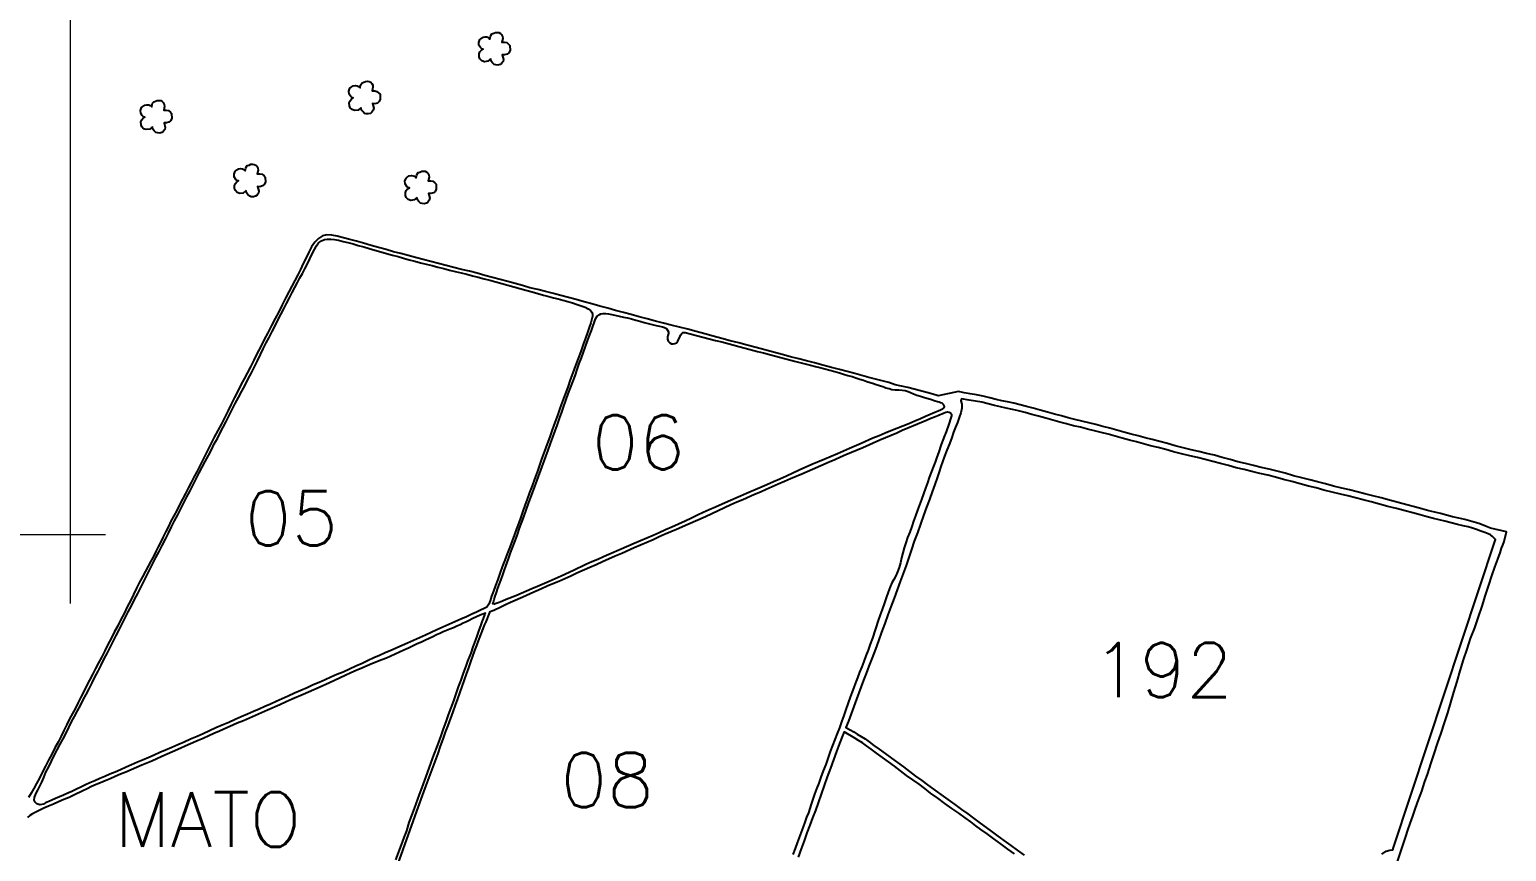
# Model space of a CAD drawing. Extents: x 737683 to 746083, y 7801653 to 7813533.
# Drawn here: x 741661 to 743072, y 7808722 to 7809508 of the extents above; entities that cross this region are included whole.
import ezdxf

# ---------------------------------------------------------------- set-up
doc = ezdxf.new("R2010")
doc.units = 0
doc.header["$MEASUREMENT"] = 0
doc.linetypes.add('CONTINUO', pattern=[0])
for name, color, linetype in [('0114000479', 1, 'Continuous'), ('0114000479005', 5, 'Continuous'), ('0114000479006', 5, 'Continuous'), ('0114000479007', 5, 'Continuous'), ('0114000479008', 5, 'Continuous'), ('0114000479191', 5, 'Continuous'), ('0114000479192', 5, 'Continuous'), ('_SIMBOLO ARVORE', 118, 'Continuous'), ('TEXTO_NUN_TAL', 7, 'Continuous')]:
    doc.layers.add(name, color=color, linetype=linetype)
doc.layers.add('MALHA', color=253, linetype='Continuous', lineweight=9)
doc.layers.add('TEXTO_DIVERSOS', color=7, linetype='Continuous', lineweight=5)
doc.styles.add('ROMANS', font='romans')

msp = doc.modelspace()

# ---------------------------------------------------------------- linework, layer by layer
at = {"layer": '0114000479'}
msp.add_lwpolyline([(742967.5, 7808711.6), (742973, 7808727.9), (742974.2, 7808731.7), (742975.9, 7808736.7), (742977.9, 7808742.5), (742980.1, 7808748.9), (742982.6, 7808756), (742985.2, 7808763.5), (742988, 7808771.5), (742991, 7808779.8), (742993.8, 7808788.2), (742996.8, 7808796.9), (742999.8, 7808806), (743002.8, 7808815.6), (743006.1, 7808825.5), (743009.7, 7808835.4), (743012.9, 7808845.2), (743016, 7808854.9), (743018.8, 7808864.6), (743021.8, 7808874.6), (743024.9, 7808884.8), (743027.9, 7808895), (743031.1, 7808905.3), (743034.4, 7808915.5), (743037.8, 7808925.7), (743041.7, 7808935.9), (743045.3, 7808946.5), (743048.8, 7808956.9), (743052.1, 7808967.2), (743055.1, 7808976.8), (743058.1, 7808985.7), (743061, 7808994.1), (743063.7, 7809001.7), (743066, 7809007.8), (743067.4, 7809012.2), (743068.5, 7809015), (743069.8, 7809018.7), (743072, 7809027.7), (743056.9, 7809031.4), (743053.6, 7809032.7), (743049.7, 7809034.1), (743045.5, 7809035.7), (743041.3, 7809037.1), (743036.8, 7809038.4), (743032.2, 7809039.5), (743026.6, 7809040.8), (743020.6, 7809042.2), (743014.6, 7809043.8), (743009.1, 7809045.3), (743003.6, 7809046.5), (742997.7, 7809048), (742991.2, 7809049.8), (742984.3, 7809051.7), (742976.8, 7809053.6), (742968.7, 7809055.8), (742960.4, 7809058), (742952.2, 7809060.2), (742944.2, 7809062.2), (742936.6, 7809064.1), (742929.5, 7809066), (742922, 7809068), (742914.8, 7809069.7), (742906.8, 7809071.6), (742899, 7809073.6), (742891.6, 7809075.6), (742884.2, 7809077.5), (742876.5, 7809079.4), (742868.6, 7809081.5), (742860.7, 7809083.8), (742852.9, 7809085.9), (742845.4, 7809087.7), (742837.8, 7809089.4), (742830.2, 7809091.3), (742822.8, 7809093.1), (742815.4, 7809094.9), (742808, 7809097), (742800.4, 7809099), (742793, 7809101), (742785.6, 7809102.8), (742778.2, 7809104.6), (742770.9, 7809106.3), (742763, 7809108.2), (742755.5, 7809110.2), (742748.1, 7809112.2), (742740.8, 7809114.1), (742733.6, 7809116), (742726.8, 7809117.8), (742720.1, 7809119.6), (742713.4, 7809121.3), (742706.6, 7809123.1), (742699.9, 7809125), (742693, 7809126.9), (742686.3, 7809128.6), (742679.7, 7809130.3), (742673.1, 7809131.9), (742666.4, 7809133.6), (742659.8, 7809135.2), (742653.3, 7809136.8), (742646.8, 7809138.6), (742640.2, 7809140.3), (742633.5, 7809142.2), (742626.7, 7809144.1), (742620, 7809145.9), (742613.6, 7809147.6), (742607.5, 7809149.2), (742601.4, 7809150.7), (742595.5, 7809152), (742589.8, 7809153.2), (742584.4, 7809154.4), (742578.4, 7809155.9), (742572, 7809157.6), (742565.7, 7809158.8), (742559.7, 7809159.6), (742554, 7809160.6), (742548.6, 7809161.9), (742529.2, 7809157.9), (742523.9, 7809159.4), (742518.2, 7809160.9), (742512.3, 7809162.5), (742506.1, 7809164.2), (742500.1, 7809165.7), (742494.1, 7809167), (742488.1, 7809168.5), (742482, 7809170.5), (742475.6, 7809172.3), (742469.2, 7809173.8), (742462.8, 7809175.5), (742456.2, 7809177.3), (742449.4, 7809179.1), (742442.3, 7809181), (742435, 7809182.9), (742427.2, 7809184.9), (742419, 7809187.1), (742410.9, 7809189.4), (742403.3, 7809191.3), (742395.9, 7809193.2), (742388.2, 7809195.2), (742380.2, 7809197.3), (742371.9, 7809199.5), (742363.5, 7809201.7), (742355.1, 7809203.9), (742346.8, 7809206.2), (742338.6, 7809208.5), (742330.5, 7809210.5), (742322.5, 7809212.6), (742314.3, 7809214.8), (742306.1, 7809217.1), (742298, 7809219.4), (742289.9, 7809221.6), (742282.1, 7809223.5), (742274.2, 7809225.4), (742266.6, 7809227.3), (742259, 7809229.2), (742251.2, 7809231.4), (742243.4, 7809233.5), (742235.8, 7809235.5), (742228.5, 7809237.5), (742220.9, 7809239.5), (742213.5, 7809241.5), (742206, 7809243.7), (742198.4, 7809245.7), (742190.9, 7809247.7), (742183.4, 7809249.8), (742176, 7809251.9), (742168.6, 7809253.8), (742161.5, 7809255.7), (742154.1, 7809257.6), (742146.6, 7809259.4), (742139.1, 7809261.2), (742132.1, 7809263.2), (742125, 7809265.2), (742117.9, 7809267), (742110.7, 7809269), (742103.4, 7809271), (742096, 7809273), (742088.6, 7809275), (742081.3, 7809276.9), (742073.9, 7809278.7), (742066.5, 7809280.6), (742059.1, 7809282.5), (742051.7, 7809284.4), (742044.4, 7809286.4), (742037.1, 7809288.3), (742029.8, 7809290.2), (742022.8, 7809292), (742015.8, 7809293.9), (742008.9, 7809295.6), (742001.7, 7809297.6), (741994.5, 7809299.5), (741987.3, 7809301.7), (741980.2, 7809303.9), (741973.5, 7809305.8), (741967, 7809307.3), (741960.9, 7809309), (741955.1, 7809310.5), (741949.8, 7809311.5), (741945.1, 7809311.7), (741941.1, 7809310.7), (741937.3, 7809308.4), (741933.7, 7809304.9), (741930.6, 7809300.2), (741927.8, 7809295.1), (741925.2, 7809289.7), (741922.6, 7809284.2), (741920, 7809278.7), (741917.5, 7809273.4), (741914.6, 7809268.2), (741911.7, 7809262.8), (741908.8, 7809257.3), (741905.7, 7809251.3), (741902.5, 7809244.9), (741899.1, 7809238.3), (741895.7, 7809231.7), (741892.2, 7809225), (741888.7, 7809218.2), (741885.3, 7809211.6), (741882, 7809205.1), (741878.7, 7809198.5), (741875.4, 7809191.9), (741872.2, 7809185.5), (741869.1, 7809179.6), (741866, 7809174), (741863, 7809168.2), (741860, 7809162.3), (741856.9, 7809156.2), (741853.8, 7809150), (741850.7, 7809143.8), (741847.6, 7809137.5), (741844.4, 7809131.1), (741841, 7809124.7), (741837.6, 7809118.3), (741834.4, 7809112.1), (741831.4, 7809106.1), (741828.6, 7809100.5), (741826.1, 7809095.5), (741823.4, 7809090.4), (741820.8, 7809085.3), (741818.1, 7809080.1), (741815.4, 7809075), (741812.7, 7809069.7), (741810, 7809064.4), (741807.2, 7809059), (741804.5, 7809053.7), (741801.8, 7809048.3), (741799, 7809043.1), (741796.2, 7809038), (741793.7, 7809032.9), (741791.3, 7809028), (741788.9, 7809023.2), (741786.4, 7809018.4), (741784.1, 7809013.6), (741781.8, 7809008.9), (741779.5, 7809004.4), (741777, 7808999.7), (741774.5, 7808995), (741771.8, 7808990.1), (741769, 7808984.9), (741766.2, 7808979.6), (741763.3, 7808973.9), (741760.4, 7808968), (741757.4, 7808962), (741754.4, 7808956), (741751.4, 7808949.9), (741748.4, 7808943.9), (741745.3, 7808937.9), (741742.1, 7808931.9), (741739.1, 7808925.9), (741736, 7808920), (741733, 7808914.2), (741730, 7808908.4), (741727, 7808902.7), (741724.2, 7808897.1), (741721.3, 7808891.4), (741718.4, 7808885.9), (741715.6, 7808880.5), (741712.9, 7808875.2), (741710.2, 7808869.9), (741707.6, 7808864.6), (741704.9, 7808859.3), (741702.2, 7808854.1), (741699.4, 7808848.9), (741696.8, 7808843.5), (741694, 7808838), (741691.2, 7808832.5), (741688.3, 7808826.9), (741685.4, 7808821.2), (741682.3, 7808815.4), (741679.3, 7808809.5), (741676.2, 7808803.7), (741673.3, 7808797.9), (741670.5, 7808792.4), (741667.7, 7808787.3), (741665.2, 7808782.5), (741662.7, 7808777.9), (741660.2, 7808773.7)], dxfattribs=at)
at = {"layer": '0114000479005', "color": 5, "elevation": 579.8}
msp.add_lwpolyline([(741665.8, 7808774), (741667.1, 7808777.3), (741668.9, 7808781), (741670.8, 7808784.6), (741672.7, 7808788.5), (741674.6, 7808793), (741676.8, 7808798), (741679.4, 7808803.2), (741682.1, 7808808.5), (741684.7, 7808813.9), (741687.5, 7808819.4), (741690.4, 7808824.8), (741693.3, 7808830), (741696, 7808835.3), (741698.7, 7808840.7), (741701.3, 7808846.1), (741704.1, 7808851.4), (741706.9, 7808856.6), (741709.7, 7808861.8), (741712.4, 7808867.1), (741715.3, 7808872.3), (741718, 7808877.8), (741720.8, 7808883.4), (741723.6, 7808889), (741726.6, 7808894.7), (741729.5, 7808900.5), (741732.5, 7808906.3), (741735.5, 7808912), (741738.4, 7808917.8), (741741.3, 7808923.5), (741743.9, 7808928.8), (741746.7, 7808934.2), (741749.6, 7808939.8), (741752.5, 7808945.5), (741755.4, 7808951.3), (741758.5, 7808957.2), (741761.4, 7808963), (741764.4, 7808968.8), (741767.3, 7808974.6), (741770.3, 7808980.4), (741773.2, 7808986.1), (741776, 7808991.9), (741778.9, 7808997.6), (741781.8, 7809003.3), (741784.8, 7809009), (741787.8, 7809014.9), (741790.9, 7809020.7), (741793.8, 7809026.6), (741796.8, 7809032.5), (741799.7, 7809038.3), (741802.7, 7809044.1), (741805.6, 7809049.8), (741808.6, 7809055.6), (741811.5, 7809061.4), (741814.4, 7809067.1), (741817.4, 7809072.8), (741820.4, 7809078.4), (741823.2, 7809084.1), (741826.1, 7809089.7), (741829, 7809095.2), (741832, 7809100.7), (741834.8, 7809106.3), (741837.6, 7809111.8), (741840.5, 7809117.2), (741843.3, 7809122.4), (741846, 7809127.8), (741849, 7809133.2), (741851.9, 7809139), (741854.6, 7809144.8), (741857.5, 7809150.5), (741860.6, 7809156.4), (741863.9, 7809162.3), (741867, 7809168.1), (741870, 7809174), (741873, 7809179.9), (741876, 7809185.6), (741878.8, 7809191.4), (741881.6, 7809197.2), (741884.4, 7809202.8), (741887.2, 7809208.4), (741890.1, 7809213.7), (741893, 7809219.2), (741895.7, 7809224.7), (741898.4, 7809230.2), (741901, 7809235.5), (741903.9, 7809241), (741906.6, 7809246.2), (741909.4, 7809251.5), (741912.1, 7809256.5), (741914.6, 7809261.3), (741917, 7809266.1), (741919.4, 7809270.6), (741921.8, 7809274.9), (741924.2, 7809279.3), (741926.5, 7809284), (741928.9, 7809288.8), (741931.2, 7809293.6), (741933.2, 7809297.7), (741935.2, 7809301.3), (741937.3, 7809304.1), (741939.9, 7809306.1), (741942.8, 7809307.2), (741945.8, 7809307.6), (741948.9, 7809307.6), (741952.4, 7809307.2), (741956.3, 7809306.6), (741960.7, 7809305.5), (741965.3, 7809304.3), (741970.1, 7809303), (741975.1, 7809301.6), (741980.3, 7809300.2), (741985.6, 7809298.7), (741991.1, 7809297.2), (741996.6, 7809295.6), (742002.1, 7809294), (742007.8, 7809292.4), (742013.2, 7809290.9), (742018.4, 7809289.4), (742023.7, 7809288), (742029.1, 7809286.6), (742034.6, 7809285.1), (742040.1, 7809283.7), (742045.6, 7809282.3), (742051.2, 7809280.9), (742056.8, 7809279.5), (742062.3, 7809278.1), (742067.7, 7809276.7), (742073.3, 7809275.4), (742078.8, 7809274), (742084.2, 7809272.6), (742089.7, 7809271.2), (742095.3, 7809269.8), (742100.8, 7809268.3), (742106.5, 7809266.8), (742112.2, 7809265.3), (742118, 7809263.8), (742123.8, 7809262.1), (742129.5, 7809260.4), (742135.2, 7809258.8), (742141.1, 7809257.2), (742146.7, 7809255.6), (742152.1, 7809254.2), (742157.2, 7809252.9), (742161.7, 7809251.6), (742166, 7809250.5), (742170.6, 7809249.3), (742175.3, 7809248), (742179.9, 7809246.6), (742184.1, 7809245.3), (742188.1, 7809243.9), (742191.8, 7809242.6), (742194.9, 7809241), (742197, 7809239.4), (742198.3, 7809237.7), (742199, 7809235.9), (742199, 7809233.9), (742198.4, 7809231.3), (742197.3, 7809227.6), (742195.7, 7809223.1), (742194.1, 7809218.3), (742192.2, 7809212.9), (742189.9, 7809206.8), (742187.6, 7809200.2), (742185.2, 7809193.6), (742182.7, 7809186.8), (742180.2, 7809179.9), (742177.7, 7809173), (742175.2, 7809166.2), (742172.7, 7809159.4), (742170.2, 7809152.6), (742167.7, 7809145.7), (742165.3, 7809139), (742162.9, 7809132.2), (742160.5, 7809125.4), (742158, 7809118.6), (742155.5, 7809111.8), (742152.9, 7809105), (742150.5, 7809098.2), (742148.2, 7809091.5), (742145.9, 7809084.9), (742143.5, 7809078.3), (742141.1, 7809071.9), (742138.7, 7809065.3), (742136.4, 7809058.9), (742134.3, 7809053), (742132.4, 7809047.5), (742130.5, 7809042), (742128.4, 7809036.4), (742126.3, 7809030.8), (742124.3, 7809025.2), (742122.2, 7809019.3), (742119.8, 7809013.1), (742117.4, 7809006.8), (742115, 7809000.6), (742112.7, 7808994.3), (742110.5, 7808988.1), (742108.4, 7808982.1), (742106.3, 7808976.4), (742104.3, 7808971), (742102.5, 7808966.2), (742101, 7808962), (742099.8, 7808958.8), (742098, 7808955.7), (742095.5, 7808954.6), (742092, 7808952.9), (742088.1, 7808951), (742083.6, 7808949), (742078.6, 7808946.7), (742073.1, 7808944.3), (742067.5, 7808941.7), (742061.8, 7808939.2), (742056, 7808936.6), (742050.3, 7808934.1), (742044.7, 7808931.6), (742039.2, 7808929.1), (742033.5, 7808926.6), (742027.9, 7808924), (742022.3, 7808921.5), (742017, 7808919.1), (742006.1, 7808914.4), (742000.8, 7808912), (741995.3, 7808909.6), (741989.9, 7808907.3), (741984.5, 7808904.7), (741978.8, 7808902.1), (741972.8, 7808899.3), (741966.7, 7808896.6), (741960.6, 7808893.8), (741954.6, 7808891.3), (741948.9, 7808888.9), (741943.4, 7808886.4), (741937.8, 7808883.9), (741932.1, 7808881.4), (741926.2, 7808878.8), (741920.3, 7808876.1), (741914.3, 7808873.5), (741908.3, 7808870.8), (741902.4, 7808868.3), (741896.8, 7808865.7), (741891.3, 7808863.2), (741885.9, 7808860.8), (741880.4, 7808858.4), (741874.9, 7808856.1), (741869.2, 7808853.6), (741863.4, 7808851), (741857.4, 7808848.4), (741851.4, 7808845.7), (741845.2, 7808842.9), (741839.2, 7808840.3), (741833.1, 7808837.5), (741827.1, 7808834.8), (741821.1, 7808832.2), (741815, 7808829.5), (741808.9, 7808826.8), (741802.9, 7808824.1), (741796.9, 7808821.5), (741791, 7808819.1), (741785.5, 7808816.8), (741780.2, 7808814.4), (741774.9, 7808812.2), (741769, 7808809.5), (741764.1, 7808807.5), (741758.6, 7808805.1), (741753.3, 7808802.8), (741748, 7808800.4), (741742.8, 7808798.2), (741737.8, 7808796.1), (741733, 7808794), (741728.2, 7808791.9), (741723.4, 7808789.8), (741718.8, 7808787.8), (741714.5, 7808785.8), (741710.1, 7808783.7), (741705.8, 7808781.7), (741701.6, 7808779.7), (741697.6, 7808777.9), (741693.6, 7808776.2), (741689.6, 7808774.4), (741685.9, 7808772.8), (741682.5, 7808771.4), (741679.4, 7808770.1), (741676.4, 7808768.9), (741674.5, 7808767.5), (741670.8, 7808766.7), (741668.1, 7808767.7), (741666.5, 7808769.3), (741665.4, 7808771.3)], close=True, dxfattribs=at)
at = {"layer": '0114000479006', "color": 5, "elevation": 587.3}
msp.add_lwpolyline([(742105, 7808963), (742105.9, 7808966.2), (742107.1, 7808969.9), (742108.4, 7808973.9), (742109.9, 7808978), (742111.5, 7808982.2), (742113.1, 7808986.7), (742114.9, 7808991.4), (742118.6, 7809002), (742120.7, 7809007.6), (742122.9, 7809013.4), (742125.1, 7809019.3), (742127.2, 7809025.2), (742129.3, 7809031.2), (742131.5, 7809037.1), (742133.6, 7809043), (742137.9, 7809054.9), (742142.6, 7809067.6), (742149.6, 7809086.8), (742156.4, 7809106), (742158.7, 7809112.3), (742163.1, 7809124.5), (742165.3, 7809130.3), (742167.4, 7809136.2), (742169.5, 7809142.1), (742171.6, 7809147.9), (742175.8, 7809159.7), (742177.9, 7809165.5), (742180, 7809171.3), (742182.2, 7809177.1), (742184.3, 7809183), (742186.3, 7809188.7), (742188.3, 7809194.3), (742190.3, 7809199.7), (742192.2, 7809205), (742194.2, 7809210.4), (742196.1, 7809215.6), (742197.8, 7809220.3), (742201.7, 7809231.6), (742203.3, 7809234), (742205.2, 7809235.4), (742207, 7809236.2), (742209.1, 7809236.7), (742211.6, 7809236.6), (742214.3, 7809236.3), (742217.4, 7809235.7), (742224.5, 7809234), (742228.4, 7809233.2), (742232.3, 7809232.3), (742236.2, 7809231.3), (742240.2, 7809230.1), (742244.2, 7809229.1), (742248.2, 7809228), (742256, 7809226.1), (742259.7, 7809225.2), (742263, 7809224.5), (742265.7, 7809223.8), (742267.7, 7809223.1), (742269.5, 7809222.1), (742270.7, 7809220.7), (742271.4, 7809219.1), (742271.4, 7809217.3), (742271, 7809215.6), (742270.6, 7809213.8), (742270.7, 7809212), (742271.3, 7809210), (742272.7, 7809208.6), (742274.3, 7809207.7), (742276.1, 7809207.7), (742277.7, 7809207.8), (742279, 7809208.6), (742280.3, 7809210), (742281.2, 7809211.7), (742282.2, 7809213.9), (742283.1, 7809215.7), (742284.1, 7809217.3), (742285.3, 7809218.4), (742287.4, 7809218.4), (742292.2, 7809217.1), (742310.5, 7809212.4), (742316.5, 7809210.9), (742322.3, 7809209.4), (742333.1, 7809206.6), (742338.7, 7809205), (742344.7, 7809203.5), (742356.5, 7809200.3), (742362.3, 7809198.8), (742368.1, 7809197.3), (742374, 7809195.7), (742391.8, 7809191.1), (742402.2, 7809188.4), (742407.2, 7809187.1), (742411.8, 7809185.9), (742416.2, 7809184.8), (742420.8, 7809183.6), (742430.3, 7809181), (742434.7, 7809179.8), (742438.8, 7809178.6), (742442.9, 7809177.3), (742446.8, 7809176.2), (742450.5, 7809175.1), (742454.2, 7809173.9), (742457.8, 7809172.9), (742461.1, 7809171.7), (742464.3, 7809170.6), (742467.3, 7809169.6), (742469.9, 7809168.7), (742472, 7809168), (742473.9, 7809167.5), (742476.3, 7809166.8), (742478, 7809166), (742479.1, 7809165.5), (742480.4, 7809165.2), (742482.2, 7809164.7), (742484.9, 7809164), (742488.1, 7809163.7), (742491.4, 7809163.5), (742494.6, 7809163.3), (742497.5, 7809163), (742500.3, 7809162), (742502.7, 7809160.9), (742505.4, 7809159.6), (742508.6, 7809158.6), (742512.2, 7809157.5), (742515.9, 7809156.4), (742519.5, 7809155.3), (742522.9, 7809154.2), (742526.1, 7809153.2), (742528.4, 7809152.4), (742530.1, 7809152), (742531.3, 7809151.5), (742532.6, 7809151), (742533.9, 7809150), (742534.6, 7809148.8), (742534.7, 7809147.5), (742534.3, 7809146.2), (742533.3, 7809145.2), (742531.4, 7809144.2), (742529, 7809143.3), (742525.8, 7809141.9), (742521.6, 7809140.1), (742517.1, 7809138), (742512.2, 7809135.9), (742506.7, 7809133.6), (742501, 7809131.2), (742495.2, 7809128.8), (742489.5, 7809126.5), (742484, 7809124.3), (742478.4, 7809122), (742472.7, 7809119.7), (742466.8, 7809117.3), (742455.6, 7809112.3), (742444.3, 7809107.5), (742438.7, 7809105.1), (742432.9, 7809102.5), (742427, 7809100), (742420.8, 7809097.4), (742408.4, 7809092.1), (742396.4, 7809086.7), (742384.1, 7809081.1), (742377.9, 7809078.3), (742371.7, 7809075.5), (742365.3, 7809072.6), (742358.8, 7809069.8), (742346, 7809064.4), (742340.2, 7809061.9), (742328.6, 7809056.9), (742316.5, 7809051.5), (742310.5, 7809048.9), (742304.7, 7809046.3), (742299.1, 7809043.8), (742293.4, 7809041), (742287.4, 7809038.1), (742274.8, 7809032.4), (742268.7, 7809029.6), (742262.7, 7809027), (742256.7, 7809024.4), (742250.8, 7809021.8), (742244.8, 7809019.3), (742238.7, 7809016.7), (742226.3, 7809011.4), (742214.6, 7809006.2), (742209.4, 7809003.8), (742204, 7809001.4), (742198.4, 7808999), (742192.6, 7808996.5), (742180.7, 7808991), (742169.1, 7808985.6), (742163.2, 7808982.9), (742157.5, 7808980.4), (742146.4, 7808975.6), (742140.9, 7808973.3), (742135.8, 7808971.1), (742130.7, 7808968.9), (742125.5, 7808966.8), (742116.3, 7808963), (742112.9, 7808961.5), (742109.6, 7808960.2), (742107, 7808959.2), (742105.4, 7808958.7), (742103.8, 7808959.1), (742104.2, 7808960.5)], close=True, dxfattribs=at)
at = {"layer": '0114000479007', "color": 5, "elevation": 579.4}
msp.add_lwpolyline([(742011.1, 7808714.2), (742016.4, 7808728.5), (742018.9, 7808735.7), (742021.4, 7808741.9), (742023.9, 7808749.9), (742026.3, 7808756.7), (742028.7, 7808763.3), (742033.7, 7808776.8), (742036.2, 7808783.5), (742038.8, 7808790.4), (742041.4, 7808797.5), (742046.5, 7808811.7), (742051.7, 7808825.9), (742054.2, 7808832.7), (742056.7, 7808839.6), (742059.1, 7808846.3), (742061.3, 7808852.9), (742066.3, 7808866.2), (742070.9, 7808879.5), (742073.3, 7808886.1), (742075.8, 7808892.8), (742078.2, 7808899.4), (742079.9, 7808904.2), (742082.9, 7808911.9), (742085, 7808917.9), (742087, 7808923.6), (742088.9, 7808929), (742090.6, 7808933.7), (742092.2, 7808938.1), (742093.6, 7808941.9), (742094.7, 7808944.9), (742096.1, 7808948.6), (742096.5, 7808949.9), (742096.7, 7808950.2), (742093.2, 7808948.7), (742091.1, 7808947.8), (742088.8, 7808946.8), (742083.8, 7808944.5), (742081.1, 7808943.2), (742078.4, 7808941.9), (742075.5, 7808940.4), (742072.4, 7808939), (742069.2, 7808937.6), (742066, 7808936.2), (742062.7, 7808934.8), (742059.5, 7808933.5), (742056.2, 7808932.2), (742053, 7808930.7), (742049.8, 7808929.2), (742046.5, 7808927.5), (742039.2, 7808924.2), (742035.5, 7808922.5), (742031.4, 7808920.8), (742023.1, 7808916.7), (742018.8, 7808914.7), (742010.3, 7808910.8), (742006.2, 7808908.9), (742002, 7808907.1), (741997.7, 7808905.4), (741988.6, 7808901.8), (741983.6, 7808899.8), (741978.4, 7808897.6), (741973.2, 7808895.3), (741967.9, 7808892.9), (741962.7, 7808890.5), (741952.5, 7808885.7), (741947.5, 7808883.4), (741937.7, 7808879.1), (741932.7, 7808876.9), (741922.5, 7808872.4), (741911.9, 7808867.7), (741906.2, 7808865.2), (741900.1, 7808862.4), (741888.3, 7808857.2), (741876.9, 7808852.3), (741865.4, 7808847.2), (741859.6, 7808844.8), (741842.6, 7808837.4), (741837.1, 7808835), (741832.3, 7808832.7), (741826.9, 7808830.3), (741822.1, 7808828.3), (741812.6, 7808824.1), (741802.7, 7808819.7), (741792.7, 7808815.2), (741787.6, 7808812.9), (741782.7, 7808810.8), (741777.9, 7808808.7), (741773.2, 7808806.8), (741768.3, 7808804.8), (741763.2, 7808802.5), (741758.1, 7808800.3), (741753, 7808798.1), (741747.9, 7808796), (741743, 7808793.8), (741738.2, 7808791.8), (741733.5, 7808789.8), (741729, 7808788), (741724.7, 7808786.2), (741720.4, 7808784.4), (741716.2, 7808782.2), (741712.1, 7808780.2), (741703.5, 7808776.1), (741698.8, 7808774), (741693.8, 7808771.8), (741688.9, 7808769.7), (741684.1, 7808767.6), (741679.3, 7808765.5), (741674.9, 7808763.5), (741670.8, 7808761.8), (741667, 7808759.8), (741663.8, 7808758.2), (741661.3, 7808756.7), (741659.1, 7808754.8)], dxfattribs=at)
at = {"layer": '0114000479008', "color": 5, "elevation": 587.3}
msp.add_lwpolyline([(742013.3, 7808710.9), (742017.8, 7808723.2), (742020, 7808729.4), (742024.5, 7808741.9), (742031.2, 7808760.9), (742037.8, 7808779.3), (742040, 7808785.2), (742046.7, 7808803.2), (742051.3, 7808816), (742053.7, 7808822.8), (742056.1, 7808829.5), (742058.6, 7808836.2), (742061, 7808842.8), (742065.7, 7808855.7), (742068, 7808862), (742070.1, 7808868.1), (742074.4, 7808880.1), (742078.5, 7808891.8), (742080.6, 7808897.7), (742082.7, 7808903.4), (742086.6, 7808914.4), (742088.4, 7808919.2), (742090, 7808923.5), (742094.5, 7808935.2), (742095.8, 7808938.6), (742097.3, 7808941.9), (742098.6, 7808945), (742099.6, 7808947.5), (742100.3, 7808949.2), (742100.9, 7808950.6), (742101.1, 7808951.6), (742102.8, 7808952.2), (742104.6, 7808952.9), (742106.7, 7808953.9), (742109.5, 7808955.2), (742116.5, 7808958.7), (742120.6, 7808960.6), (742125.1, 7808962.6), (742130, 7808964.7), (742135.1, 7808966.9), (742140.1, 7808969.1), (742145.1, 7808971.3), (742150.2, 7808973.7), (742155.5, 7808976.1), (742161, 7808978.5), (742166.7, 7808980.8), (742172.5, 7808983.3), (742178.2, 7808985.9), (742184, 7808988.5), (742196.2, 7808994), (742202.4, 7808996.7), (742208.5, 7808999.4), (742220.7, 7809004.8), (742226.8, 7809007.4), (742238.8, 7809012.7), (742256.9, 7809020.6), (742262.6, 7809023.3), (742268.2, 7809025.8), (742273.7, 7809028.2), (742279.2, 7809030.5), (742290.1, 7809035.1), (742306.9, 7809042.5), (742312.9, 7809045.3), (742319, 7809048.2), (742331.2, 7809053.8), (742336.9, 7809056.4), (742342.5, 7809058.8), (742353.6, 7809063.8), (742359.3, 7809066.2), (742364.9, 7809068.6), (742370.5, 7809071.1), (742376.3, 7809073.6), (742382.3, 7809076.3), (742388.2, 7809078.8), (742399, 7809083.4), (742404, 7809085.5), (742409.2, 7809087.7), (742425.1, 7809094.8), (742430.5, 7809097.1), (742435.8, 7809099.4), (742441, 7809101.7), (742446.3, 7809104), (742451.7, 7809106.3), (742457.2, 7809108.6), (742473.5, 7809115.7), (742478.8, 7809118), (742484.1, 7809120.3), (742489.5, 7809122.6), (742494.8, 7809124.9), (742500.1, 7809127.2), (742505.4, 7809129.4), (742518.7, 7809135), (742522.2, 7809136.4), (742525.5, 7809137.7), (742528.9, 7809139), (742534.8, 7809141.5), (742536.5, 7809142.1), (742538.1, 7809142.4), (742539.6, 7809142.2), (742540.9, 7809141.5), (742541.7, 7809140.3), (742541.9, 7809138.8), (742541.3, 7809136.7), (742539.2, 7809130.7), (742536.6, 7809123.5), (742535.2, 7809119.7), (742532.1, 7809111.4), (742529.3, 7809103.5), (742527.7, 7809099.1), (742526.1, 7809094.4), (742524.3, 7809089.7), (742520.6, 7809079.7), (742518.8, 7809074.6), (742517, 7809069.5), (742515.2, 7809064.2), (742513.3, 7809058.8), (742511.3, 7809053.6), (742509.3, 7809048.4), (742507.4, 7809043.2), (742505.6, 7809038), (742503.9, 7809032.9), (742502, 7809027.6), (742499.9, 7809022.4), (742498.1, 7809017.3), (742496.7, 7809012.4), (742495.5, 7809007.6), (742494.1, 7809002.9), (742493, 7808998.2), (742491.7, 7808993.8), (742490.2, 7808989.6), (742488.6, 7808985.9), (742486.6, 7808982.4), (742484.8, 7808979.2), (742483.1, 7808975.1), (742481.4, 7808970.3), (742479.5, 7808964.7), (742477.6, 7808959.1), (742475.6, 7808953.7), (742473.7, 7808948.5), (742471.7, 7808943.2), (742466.3, 7808926.2), (742464.1, 7808920.5), (742462.1, 7808914.8), (742460.1, 7808909.2), (742458.1, 7808903.8), (742456.2, 7808898.7), (742454, 7808893.6), (742452, 7808888.4), (742450.2, 7808883.5), (742448.6, 7808879.1), (742446.8, 7808874.8), (742445, 7808869.8), (742440.9, 7808858.1), (742438.9, 7808852.1), (742436.8, 7808846.2), (742434.8, 7808840.5), (742432.6, 7808834.9), (742430.5, 7808829.3), (742428.3, 7808823.6), (742426, 7808817.8), (742421.7, 7808805.5), (742419.4, 7808799.3), (742417.1, 7808793.3), (742415, 7808787.6), (742412.9, 7808782.2), (742411, 7808776.9), (742409.4, 7808772.1), (742407.9, 7808767.5), (742406.5, 7808763.2), (742405.1, 7808759.3), (742403.4, 7808755), (742401.8, 7808750.3), (742400, 7808745.7), (742398.3, 7808740.8), (742396.4, 7808735.7), (742394.5, 7808730.5), (742392.5, 7808725), (742390.4, 7808719.4)], dxfattribs=at)
at = {"layer": '0114000479191', "linetype": 'ByBlock'}
msp.add_lwpolyline([(742602.1, 7808719.9), (742595.8, 7808724.4), (742589.2, 7808729.1), (742582.3, 7808734.2), (742575.8, 7808739), (742570, 7808743.3), (742565.2, 7808746.8), (742560.4, 7808750.5), (742554.9, 7808754.5), (742548.8, 7808758.8), (742542.3, 7808763.3), (742535.6, 7808768.1), (742528.9, 7808773.1), (742521.9, 7808778.1), (742516.3, 7808782.3), (742510.8, 7808786.5), (742504.9, 7808790.6), (742499, 7808795), (742493.2, 7808799.5), (742487.5, 7808803.7), (742481.7, 7808807.9), (742475.9, 7808812.1), (742470.2, 7808816.2), (742465.1, 7808820), (742460.5, 7808823.3), (742456.8, 7808826.1), (742453.1, 7808828.5), (742449.5, 7808830.6), (742446.2, 7808832.6), (742442.6, 7808834.7), (742439.3, 7808836.6), (742437.8, 7808832.7), (742435, 7808825.4), (742432.1, 7808817.8), (742429.2, 7808809.9), (742426.1, 7808801.8), (742423, 7808793.6), (742420.1, 7808785.3), (742417.3, 7808777), (742414.4, 7808768.8), (742411.8, 7808761.3), (742409.2, 7808754.3), (742406.5, 7808747.3), (742403.8, 7808740.1), (742401.1, 7808732.5), (742398.3, 7808724.7), (742395.3, 7808716.7)], dxfattribs=at)
at = {"layer": '0114000479192', "linetype": 'ByBlock'}
msp.add_lwpolyline([(742952.9, 7808719.6), (742957.1, 7808722.6), (742960.6, 7808723.6), (742963.5, 7808723.8), (742964.2, 7808726.2), (743061.5, 7809020.4), (743060.5, 7809021.6), (743058.8, 7809023.4), (743056.6, 7809024.9), (743054.5, 7809025.9), (743051.5, 7809027.1), (743047.6, 7809028.5), (743043.5, 7809030.1), (743039.6, 7809031.3), (743035.3, 7809032.6), (743030.8, 7809033.7), (743025.3, 7809034.9), (743019.2, 7809036.4), (743013, 7809038), (743007.6, 7809039.4), (743002.3, 7809040.7), (742996.2, 7809042.1), (742989.6, 7809044), (742982.7, 7809045.9), (742975.3, 7809047.8), (742967.1, 7809050), (742958.8, 7809052.2), (742950.7, 7809054.4), (742942.8, 7809056.4), (742935.1, 7809058.3), (742927.9, 7809060.2), (742920.5, 7809062.2), (742913.4, 7809063.9), (742905.4, 7809065.8), (742897.5, 7809067.8), (742890.1, 7809069.8), (742882.8, 7809071.6), (742875, 7809073.6), (742867, 7809075.8), (742859.1, 7809078), (742851.4, 7809080.1), (742844, 7809081.9), (742836.5, 7809083.6), (742828.8, 7809085.5), (742821.3, 7809087.3), (742813.9, 7809089.1), (742806.4, 7809091.2), (742798.9, 7809093.2), (742791.5, 7809095.2), (742784.2, 7809097), (742776.8, 7809098.8), (742769.5, 7809100.5), (742761.6, 7809102.4), (742753.9, 7809104.4), (742746.6, 7809106.4), (742739.2, 7809108.3), (742732.1, 7809110.2), (742725.2, 7809112), (742718.6, 7809113.8), (742711.9, 7809115.5), (742705, 7809117.3), (742698.3, 7809119.2), (742691.5, 7809121.1), (742684.8, 7809122.8), (742678.3, 7809124.4), (742671.7, 7809126.1), (742665, 7809127.8), (742658.4, 7809129.3), (742651.8, 7809131), (742645.3, 7809132.8), (742638.6, 7809134.5), (742631.9, 7809136.5), (742625.1, 7809138.3), (742618.5, 7809140.1), (742612.1, 7809141.8), (742606, 7809143.4), (742600, 7809144.9), (742594.2, 7809146.1), (742588.5, 7809147.3), (742583, 7809148.6), (742576.9, 7809150.1), (742570.7, 7809151.8), (742564.7, 7809152.8), (742558.8, 7809153.7), (742551.4, 7809155), (742550.7, 7809153.1), (742551.7, 7809149.8), (742551.7, 7809145.9), (742550.7, 7809141.6), (742549.3, 7809137.1), (742547.6, 7809132.4), (742545.7, 7809127.8), (742543.9, 7809123.2), (742542.1, 7809117.9), (742539.9, 7809112), (742537.4, 7809105.8), (742535.3, 7809100.1), (742533.4, 7809094.9), (742531.8, 7809090.2), (742530, 7809085.2), (742528.2, 7809079.4), (742525.9, 7809073), (742523.5, 7809066.1), (742520.7, 7809058.8), (742518, 7809051.4), (742515.2, 7809043.6), (742512.3, 7809035.2), (742509.3, 7809026.9), (742506.3, 7809018.9), (742503.6, 7809011), (742501, 7809003.2), (742498.4, 7808995.7), (742495.7, 7808988.1), (742492.8, 7808980.4), (742489.9, 7808972.5), (742487, 7808964.4), (742484, 7808956.2), (742481.1, 7808948.4), (742478.2, 7808940.2), (742475.1, 7808931.9), (742472, 7808923.6), (742469.1, 7808915.6), (742466, 7808907.4), (742463, 7808899.5), (742460.2, 7808892.3), (742457.8, 7808886), (742455.6, 7808880), (742453.3, 7808874), (742451.1, 7808867.7), (742448.7, 7808860.8), (742446.1, 7808853.9), (742443.3, 7808846.9), (742441, 7808840.8), (742444.9, 7808838.6), (742448.5, 7808836.5), (742451.8, 7808834.5), (742455.5, 7808832.3), (742459.4, 7808829.8), (742463.2, 7808827), (742467.7, 7808823.6), (742472.8, 7808819.9), (742478.5, 7808815.8), (742484.4, 7808811.6), (742490.2, 7808807.3), (742495.9, 7808803.1), (742501.7, 7808798.6), (742507.5, 7808794.3), (742513.5, 7808790.1), (742519, 7808785.9), (742524.6, 7808781.8), (742531.5, 7808776.8), (742538.3, 7808771.8), (742544.9, 7808767), (742551.4, 7808762.5), (742557.5, 7808758.2), (742563, 7808754.1), (742567.9, 7808750.4), (742572.7, 7808746.9), (742578.4, 7808742.7), (742584.9, 7808737.8), (742591.8, 7808732.8), (742598.4, 7808728.1), (742604.7, 7808723.5), (742611.2, 7808718.7)], dxfattribs=at)
at = {"layer": '_SIMBOLO ARVORE', "linetype": 'CONTINUO'}
for points in [[(742101.7, 7809479.9, 0), (742099, 7809477.7, 0), (742095.6, 7809477.3, 0), (742093.1, 7809478.2, 0), (742091.4, 7809479.9, 0), (742090.7, 7809481.9, 0), (742090.5, 7809484.8, 0), (742091.4, 7809486.6, 0), (742092.4, 7809487.9, 0), (742094.4, 7809489.3, 0), (742093.1, 7809489.7, 0), (742091.9, 7809490.7, 0), (742090.4, 7809493, 0), (742090.2, 7809495.7, 0), (742091.2, 7809498.6, 0), (742092.3, 7809499.6, 0), (742094.3, 7809500.8, 0), (742096.4, 7809501.1, 0), (742098.1, 7809500.9, 0), (742099.5, 7809500.3, 0), (742100.9, 7809498.9, 0), (742101.4, 7809501.4, 0), (742101.7, 7809502.4, 0), (742102.8, 7809503.8, 0), (742104.5, 7809504.4, 0), (742106.1, 7809505.1, 0), (742107.9, 7809505.3, 0), (742109.5, 7809505.1, 0), (742110.9, 7809504.3, 0), (742111.9, 7809503.2, 0), (742112.8, 7809501.5, 0), (742113.2, 7809499.5, 0), (742112.4, 7809496, 0), (742114.8, 7809496, 0), (742116.9, 7809495.5, 0), (742118.8, 7809494, 0), (742119.8, 7809492.8, 0), (742120.1, 7809488, 0), (742118.9, 7809485.8, 0), (742117.4, 7809484.4, 0), (742114.9, 7809483.7, 0), (742112.7, 7809483.9, 0), (742113.9, 7809479.4, 0), (742113.4, 7809477.5, 0), (742112.1, 7809475.7, 0), (742110.6, 7809474.5, 0), (742108.6, 7809474, 0), (742106.6, 7809474.2, 0), (742105.1, 7809474.6, 0), (742103.3, 7809476.3, 0), (742102.1, 7809477.8, 0), (742101.8, 7809480.2, 0)], [(741977.7, 7809433.2, 0), (741975, 7809431, 0), (741971.6, 7809430.6, 0), (741969.2, 7809431.5, 0), (741967.4, 7809433.2, 0), (741966.7, 7809435.2, 0), (741966.5, 7809438.1, 0), (741967.4, 7809439.9, 0), (741968.4, 7809441.2, 0), (741970.4, 7809442.6, 0), (741969.1, 7809443, 0), (741967.9, 7809444, 0), (741966.5, 7809446.3, 0), (741966.2, 7809449, 0), (741967.2, 7809451.9, 0), (741968.3, 7809452.9, 0), (741970.4, 7809454.1, 0), (741972.5, 7809454.4, 0), (741974.2, 7809454.2, 0), (741975.5, 7809453.5, 0), (741977, 7809452.2, 0), (741977.4, 7809454.7, 0), (741977.8, 7809455.7, 0), (741978.9, 7809457.1, 0), (741980.5, 7809457.7, 0), (741982.1, 7809458.4, 0), (741983.9, 7809458.6, 0), (741985.6, 7809458.3, 0), (741987, 7809457.6, 0), (741988, 7809456.5, 0), (741988.9, 7809454.8, 0), (741989.2, 7809452.8, 0), (741988.4, 7809449.3, 0), (741990.9, 7809449.3, 0), (741992.9, 7809448.8, 0), (741994.8, 7809447.3, 0), (741995.9, 7809446.1, 0), (741996.2, 7809441.3, 0), (741995, 7809439.1, 0), (741993.4, 7809437.7, 0), (741990.9, 7809437, 0), (741988.8, 7809437.2, 0), (741989.9, 7809432.7, 0), (741989.4, 7809430.8, 0), (741988.1, 7809429, 0), (741986.7, 7809427.8, 0), (741984.6, 7809427.3, 0), (741982.6, 7809427.5, 0), (741981.1, 7809427.9, 0), (741979.4, 7809429.6, 0), (741978.2, 7809431.1, 0), (741977.8, 7809433.5, 0)], [(741778.6, 7809414.9, 0), (741775.9, 7809412.7, 0), (741772.4, 7809412.3, 0), (741770, 7809413.2, 0), (741768.3, 7809414.9, 0), (741767.6, 7809416.9, 0), (741767.4, 7809419.8, 0), (741768.3, 7809421.6, 0), (741769.3, 7809422.9, 0), (741771.3, 7809424.3, 0), (741770, 7809424.7, 0), (741768.8, 7809425.7, 0), (741767.3, 7809428, 0), (741767, 7809430.7, 0), (741768.1, 7809433.6, 0), (741769.2, 7809434.6, 0), (741771.2, 7809435.8, 0), (741773.3, 7809436.1, 0), (741775, 7809435.9, 0), (741776.4, 7809435.3, 0), (741777.8, 7809434, 0), (741778.3, 7809436.5, 0), (741778.6, 7809437.5, 0), (741779.7, 7809438.8, 0), (741781.4, 7809439.4, 0), (741783, 7809440.1, 0), (741784.7, 7809440.3, 0), (741786.4, 7809440.1, 0), (741787.8, 7809439.3, 0), (741788.8, 7809438.2, 0), (741789.7, 7809436.5, 0), (741790.1, 7809434.5, 0), (741789.3, 7809431, 0), (741791.7, 7809431, 0), (741793.7, 7809430.6, 0), (741795.7, 7809429, 0), (741796.7, 7809427.8, 0), (741797, 7809423, 0), (741795.8, 7809420.9, 0), (741794.3, 7809419.4, 0), (741791.8, 7809418.8, 0), (741789.6, 7809418.9, 0), (741790.8, 7809414.4, 0), (741790.2, 7809412.5, 0), (741788.9, 7809410.7, 0), (741787.5, 7809409.6, 0), (741785.5, 7809409.1, 0), (741783.5, 7809409.2, 0), (741781.9, 7809409.6, 0), (741780.2, 7809411.3, 0), (741779, 7809412.8, 0), (741778.7, 7809415.2, 0)], [(741868, 7809354, 0), (741865.3, 7809351.7, 0), (741861.9, 7809351.4, 0), (741859.4, 7809352.3, 0), (741857.7, 7809354, 0), (741857, 7809356, 0), (741856.8, 7809358.8, 0), (741857.7, 7809360.7, 0), (741858.7, 7809362, 0), (741860.7, 7809363.4, 0), (741859.4, 7809363.8, 0), (741858.2, 7809364.8, 0), (741856.7, 7809367.1, 0), (741856.5, 7809369.8, 0), (741857.5, 7809372.7, 0), (741858.6, 7809373.7, 0), (741860.6, 7809374.9, 0), (741862.7, 7809375.2, 0), (741864.4, 7809375, 0), (741865.8, 7809374.3, 0), (741867.2, 7809373, 0), (741867.7, 7809375.5, 0), (741868.1, 7809376.5, 0), (741869.1, 7809377.9, 0), (741870.8, 7809378.5, 0), (741872.4, 7809379.2, 0), (741874.2, 7809379.4, 0), (741875.8, 7809379.1, 0), (741877.2, 7809378.4, 0), (741878.2, 7809377.3, 0), (741879.1, 7809375.5, 0), (741879.5, 7809373.6, 0), (741878.7, 7809370.1, 0), (741881.1, 7809370.1, 0), (741883.2, 7809369.6, 0), (741885.1, 7809368.1, 0), (741886.1, 7809366.9, 0), (741886.4, 7809362.1, 0), (741885.2, 7809359.9, 0), (741883.7, 7809358.5, 0), (741881.2, 7809357.8, 0), (741879, 7809358, 0), (741880.2, 7809353.5, 0), (741879.7, 7809351.6, 0), (741878.4, 7809349.8, 0), (741876.9, 7809348.6, 0), (741874.9, 7809348.1, 0), (741872.9, 7809348.2, 0), (741871.4, 7809348.7, 0), (741869.6, 7809350.4, 0), (741868.4, 7809351.9, 0), (741868.1, 7809354.2, 0)], [(742031.3, 7809347.4, 0), (742028.6, 7809345.1, 0), (742025.2, 7809344.7, 0), (742022.7, 7809345.6, 0), (742021, 7809347.3, 0), (742020.3, 7809349.3, 0), (742020.1, 7809352.2, 0), (742021, 7809354, 0), (742022, 7809355.3, 0), (742024, 7809356.7, 0), (742022.7, 7809357.1, 0), (742021.5, 7809358.1, 0), (742020, 7809360.4, 0), (742019.7, 7809363.1, 0), (742020.8, 7809366, 0), (742021.9, 7809367, 0), (742023.9, 7809368.2, 0), (742026, 7809368.5, 0), (742027.7, 7809368.3, 0), (742029.1, 7809367.7, 0), (742030.5, 7809366.4, 0), (742031, 7809368.9, 0), (742031.3, 7809369.9, 0), (742032.4, 7809371.3, 0), (742034.1, 7809371.8, 0), (742035.7, 7809372.6, 0), (742037.4, 7809372.7, 0), (742039.1, 7809372.5, 0), (742040.5, 7809371.7, 0), (742041.5, 7809370.6, 0), (742042.4, 7809368.9, 0), (742042.8, 7809366.9, 0), (742042, 7809363.4, 0), (742044.4, 7809363.5, 0), (742046.5, 7809363, 0), (742048.4, 7809361.5, 0), (742049.4, 7809360.2, 0), (742049.7, 7809355.4, 0), (742048.5, 7809353.3, 0), (742047, 7809351.8, 0), (742044.5, 7809351.2, 0), (742042.3, 7809351.4, 0), (742043.5, 7809346.9, 0), (742042.9, 7809344.9, 0), (742041.6, 7809343.1, 0), (742040.2, 7809342, 0), (742038.2, 7809341.5, 0), (742036.2, 7809341.6, 0), (742034.6, 7809342, 0), (742032.9, 7809343.7, 0), (742031.7, 7809345.3, 0), (742031.4, 7809347.6, 0)]]:
    msp.add_polyline3d(points, dxfattribs=at)
at = {"layer": 'MALHA'}
for points in [[(741700, 7813133.1), (741700, 7808959.2)], [(741733.8, 7809025), (740435.7, 7809025)]]:
    msp.add_lwpolyline(points, dxfattribs=at)

# ---------------------------------------------------------------- texts
at = {"layer": 'TEXTO_DIVERSOS', "style": 'ROMANS'}
msp.add_text('MATO', height=52, dxfattribs=at).set_placement((741742.4, 7808726.8))
at = {"layer": 'TEXTO_NUN_TAL', "style": 'ROMANS'}
for s, p in [('06', (742198.2, 7809087.4)), ('05', (741866.8, 7809014.8)), ('192', (742676.9, 7808869.7)), ('08', (742168.4, 7808764.5))]:
    msp.add_text(s, height=52, dxfattribs=at).set_placement(p)

doc.saveas('drawing.dxf')
